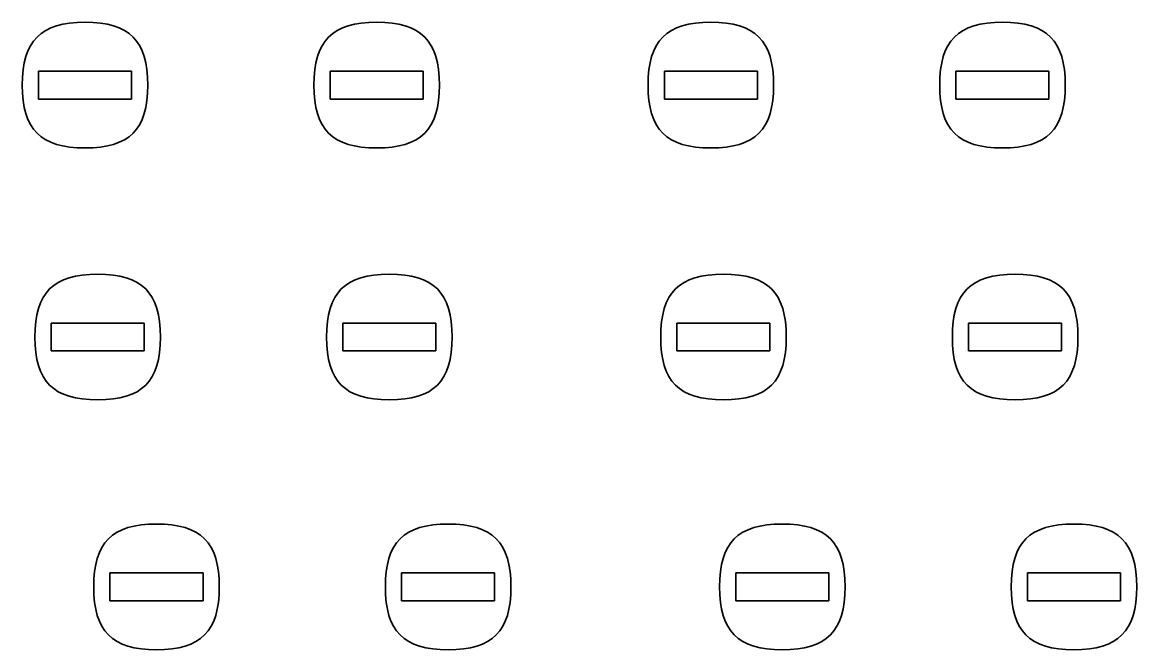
# Model space of a CAD drawing. Header units: centimetres. Extents: x -208 to 206, y -104 to 104.
# Drawn here: x -31.76 to -15.71, y 94.87 to 103.9 of the extents above; entities that cross this region are included whole.
import ezdxf

# ---------------------------------------------------------------- set-up
doc = ezdxf.new("R2010")
doc.units = ezdxf.units.CM
doc.header["$MEASUREMENT"] = 0
doc.layers.add('#Layer 1', color=7, linetype='Continuous')

msp = doc.modelspace()

# ---------------------------------------------------------------- linework, layer by layer
at = {"layer": '#Layer 1', "color": 250, "lineweight": 35}
for points in [[(-29.94815, 102.99706), (-29.94815, 103.63658), (-30.21292, 103.90135), (-30.85244, 103.90135), (-30.85244, 103.90135), (-31.49174, 103.90135), (-31.7565, 103.63658), (-31.7565, 102.99706), (-31.7565, 102.99706), (-31.7565, 102.35776), (-31.49174, 102.09277), (-30.85244, 102.09277), (-30.85244, 102.09277), (-30.21292, 102.09277), (-29.94815, 102.35776), (-29.94815, 102.99706)], [(-25.74793, 102.99706), (-25.74793, 103.63658), (-26.0127, 103.90135), (-26.65199, 103.90135), (-26.65199, 103.90135), (-27.29151, 103.90135), (-27.55628, 103.63658), (-27.55628, 102.99706), (-27.55628, 102.99706), (-27.55628, 102.35776), (-27.29151, 102.09277), (-26.65199, 102.09277), (-26.65199, 102.09277), (-26.0127, 102.09277), (-25.74793, 102.35776), (-25.74793, 102.99706)], [(-20.93484, 102.99706), (-20.93484, 103.63658), (-21.19983, 103.90135), (-21.83913, 103.90135), (-21.83913, 103.90135), (-22.47865, 103.90135), (-22.74342, 103.63658), (-22.74342, 102.99706), (-22.74342, 102.99706), (-22.74342, 102.35776), (-22.47865, 102.09277), (-21.83913, 102.09277), (-21.83913, 102.09277), (-21.19983, 102.09277), (-20.93484, 102.35776), (-20.93484, 102.99706)], [(-16.73462, 102.99706), (-16.73462, 103.63658), (-16.99961, 103.90135), (-17.6389, 103.90135), (-17.6389, 103.90135), (-18.27842, 103.90135), (-18.54319, 103.63658), (-18.54319, 102.99706), (-18.54319, 102.99706), (-18.54319, 102.35776), (-18.27842, 102.09277), (-17.6389, 102.09277), (-17.6389, 102.09277), (-16.99961, 102.09277), (-16.73462, 102.35776), (-16.73462, 102.99706)], [(-29.76626, 99.37005), (-29.76626, 100.00957), (-30.03103, 100.27434), (-30.67055, 100.27434), (-30.67055, 100.27434), (-31.30985, 100.27434), (-31.57484, 100.00957), (-31.57484, 99.37005), (-31.57484, 99.37005), (-31.57484, 98.73053), (-31.30985, 98.46576), (-30.67055, 98.46576), (-30.67055, 98.46576), (-30.03103, 98.46576), (-29.76626, 98.73053), (-29.76626, 99.37005)], [(-25.56582, 99.37005), (-25.56582, 100.00957), (-25.83081, 100.27434), (-26.47033, 100.27434), (-26.47033, 100.27434), (-27.10962, 100.27434), (-27.37439, 100.00957), (-27.37439, 99.37005), (-27.37439, 99.37005), (-27.37439, 98.73053), (-27.10962, 98.46576), (-26.47033, 98.46576), (-26.47033, 98.46576), (-25.83081, 98.46576), (-25.56582, 98.73053), (-25.56582, 99.37005)], [(-20.75318, 99.37005), (-20.75318, 100.00957), (-21.01794, 100.27434), (-21.65724, 100.27434), (-21.65724, 100.27434), (-22.29676, 100.27434), (-22.56153, 100.00957), (-22.56153, 99.37005), (-22.56153, 99.37005), (-22.56153, 98.73053), (-22.29676, 98.46576), (-21.65724, 98.46576), (-21.65724, 98.46576), (-21.01794, 98.46576), (-20.75318, 98.73053), (-20.75318, 99.37005)], [(-16.55273, 99.37005), (-16.55273, 100.00957), (-16.8175, 100.27434), (-17.45702, 100.27434), (-17.45702, 100.27434), (-18.09631, 100.27434), (-18.3613, 100.00957), (-18.3613, 99.37005), (-18.3613, 99.37005), (-18.3613, 98.73053), (-18.09631, 98.46576), (-17.45702, 98.46576), (-17.45702, 98.46576), (-16.8175, 98.46576), (-16.55273, 98.73053), (-16.55273, 99.37005)], [(-28.9191, 95.77284), (-28.9191, 96.41236), (-29.18409, 96.67712), (-29.82338, 96.67712), (-29.82338, 96.67712), (-30.4629, 96.67712), (-30.72767, 96.41236), (-30.72767, 95.77284), (-30.72767, 95.77284), (-30.72767, 95.13354), (-30.4629, 94.86877), (-29.82338, 94.86877), (-29.82338, 94.86877), (-29.18409, 94.86877), (-28.9191, 95.13354), (-28.9191, 95.77284)], [(-24.71887, 95.77284), (-24.71887, 96.41236), (-24.98386, 96.67712), (-25.62316, 96.67712), (-25.62316, 96.67712), (-26.26268, 96.67712), (-26.52745, 96.41236), (-26.52745, 95.77284), (-26.52745, 95.77284), (-26.52745, 95.13354), (-26.26268, 94.86877), (-25.62316, 94.86877), (-25.62316, 94.86877), (-24.98386, 94.86877), (-24.71887, 95.13354), (-24.71887, 95.77284)], [(-19.90601, 95.77284), (-19.90601, 96.41236), (-20.17078, 96.67712), (-20.8103, 96.67712), (-20.8103, 96.67712), (-21.44959, 96.67712), (-21.71458, 96.41236), (-21.71458, 95.77284), (-21.71458, 95.77284), (-21.71458, 95.13354), (-21.44959, 94.86877), (-20.8103, 94.86877), (-20.8103, 94.86877), (-20.17078, 94.86877), (-19.90601, 95.13354), (-19.90601, 95.77284)], [(-15.70578, 95.77284), (-15.70578, 96.41236), (-15.97055, 96.67712), (-16.61007, 96.67712), (-16.61007, 96.67712), (-17.24937, 96.67712), (-17.51436, 96.41236), (-17.51436, 95.77284), (-17.51436, 95.77284), (-17.51436, 95.13354), (-17.24937, 94.86877), (-16.61007, 94.86877), (-16.61007, 94.86877), (-15.97055, 94.86877), (-15.70578, 95.13354), (-15.70578, 95.77284)]]:
    msp.add_open_spline(points, degree=3, knots=[0, 0, 0, 0, 0.2, 0.2, 0.2, 0.2, 0.4, 0.4, 0.4, 0.4, 0.6, 0.6, 0.6, 0.6, 1, 1, 1, 1], dxfattribs=at)
for points in [[(-30.85244, 103.19799), (-30.85244, 103.19799), (-31.5222, 103.19799), (-31.5222, 103.19799)], [(-31.5222, 103.19799), (-31.5222, 103.19799), (-31.5222, 102.79613), (-31.5222, 102.79613)], [(-30.18246, 103.19799), (-30.18246, 103.19799), (-30.85244, 103.19799), (-30.85244, 103.19799)], [(-30.18246, 102.79613), (-30.18246, 102.79613), (-30.18246, 103.19799), (-30.18246, 103.19799)], [(-27.32198, 102.79613), (-27.32198, 102.79613), (-27.32198, 103.19799), (-27.32198, 103.19799)], [(-27.32198, 103.19799), (-27.32198, 103.19799), (-26.65199, 103.19799), (-26.65199, 103.19799)], [(-26.65199, 103.19799), (-26.65199, 103.19799), (-25.98223, 103.19799), (-25.98223, 103.19799)], [(-25.98223, 103.19799), (-25.98223, 103.19799), (-25.98223, 102.79613), (-25.98223, 102.79613)], [(-21.83913, 103.19799), (-21.83913, 103.19799), (-22.50889, 103.19799), (-22.50889, 103.19799)], [(-22.50889, 103.19799), (-22.50889, 103.19799), (-22.50889, 102.79613), (-22.50889, 102.79613)], [(-21.16937, 103.19799), (-21.16937, 103.19799), (-21.83913, 103.19799), (-21.83913, 103.19799)], [(-21.16937, 102.79613), (-21.16937, 102.79613), (-21.16937, 103.19799), (-21.16937, 103.19799)], [(-18.30866, 102.79613), (-18.30866, 102.79613), (-18.30866, 103.19799), (-18.30866, 103.19799)], [(-18.30866, 103.19799), (-18.30866, 103.19799), (-17.6389, 103.19799), (-17.6389, 103.19799)], [(-17.6389, 103.19799), (-17.6389, 103.19799), (-16.96914, 103.19799), (-16.96914, 103.19799)], [(-16.96914, 103.19799), (-16.96914, 103.19799), (-16.96914, 102.79613), (-16.96914, 102.79613)], [(-31.5222, 102.79613), (-31.5222, 102.79613), (-30.18246, 102.79613), (-30.18246, 102.79613)], [(-25.98223, 102.79613), (-25.98223, 102.79613), (-27.32198, 102.79613), (-27.32198, 102.79613)], [(-22.50889, 102.79613), (-22.50889, 102.79613), (-21.16937, 102.79613), (-21.16937, 102.79613)], [(-16.96914, 102.79613), (-16.96914, 102.79613), (-18.30866, 102.79613), (-18.30866, 102.79613)], [(-30.67055, 99.57098), (-30.67055, 99.57098), (-31.34031, 99.57098), (-31.34031, 99.57098)], [(-31.34031, 99.57098), (-31.34031, 99.57098), (-31.34031, 99.16912), (-31.34031, 99.16912)], [(-30.00057, 99.57098), (-30.00057, 99.57098), (-30.67055, 99.57098), (-30.67055, 99.57098)], [(-30.00057, 99.16912), (-30.00057, 99.16912), (-30.00057, 99.57098), (-30.00057, 99.57098)], [(-27.14009, 99.16912), (-27.14009, 99.16912), (-27.14009, 99.57098), (-27.14009, 99.57098)], [(-27.14009, 99.57098), (-27.14009, 99.57098), (-26.47033, 99.57098), (-26.47033, 99.57098)], [(-26.47033, 99.57098), (-26.47033, 99.57098), (-25.80034, 99.57098), (-25.80034, 99.57098)], [(-25.80034, 99.57098), (-25.80034, 99.57098), (-25.80034, 99.16912), (-25.80034, 99.16912)], [(-21.65724, 99.57098), (-21.65724, 99.57098), (-22.327, 99.57098), (-22.327, 99.57098)], [(-22.327, 99.57098), (-22.327, 99.57098), (-22.327, 99.16912), (-22.327, 99.16912)], [(-20.98748, 99.57098), (-20.98748, 99.57098), (-21.65724, 99.57098), (-21.65724, 99.57098)], [(-20.98748, 99.16912), (-20.98748, 99.16912), (-20.98748, 99.57098), (-20.98748, 99.57098)], [(-18.12678, 99.16912), (-18.12678, 99.16912), (-18.12678, 99.57098), (-18.12678, 99.57098)], [(-18.12678, 99.57098), (-18.12678, 99.57098), (-17.45702, 99.57098), (-17.45702, 99.57098)], [(-17.45702, 99.57098), (-17.45702, 99.57098), (-16.78726, 99.57098), (-16.78726, 99.57098)], [(-16.78726, 99.57098), (-16.78726, 99.57098), (-16.78726, 99.16912), (-16.78726, 99.16912)], [(-31.34031, 99.16912), (-31.34031, 99.16912), (-30.00057, 99.16912), (-30.00057, 99.16912)], [(-25.80034, 99.16912), (-25.80034, 99.16912), (-27.14009, 99.16912), (-27.14009, 99.16912)], [(-22.327, 99.16912), (-22.327, 99.16912), (-20.98748, 99.16912), (-20.98748, 99.16912)], [(-16.78726, 99.16912), (-16.78726, 99.16912), (-18.12678, 99.16912), (-18.12678, 99.16912)], [(-29.82338, 95.97376), (-29.82338, 95.97376), (-30.49337, 95.97376), (-30.49337, 95.97376)], [(-30.49337, 95.97376), (-30.49337, 95.97376), (-30.49337, 95.57191), (-30.49337, 95.57191)], [(-29.15362, 95.97376), (-29.15362, 95.97376), (-29.82338, 95.97376), (-29.82338, 95.97376)], [(-29.15362, 95.57191), (-29.15362, 95.57191), (-29.15362, 95.97376), (-29.15362, 95.97376)], [(-26.29292, 95.57191), (-26.29292, 95.57191), (-26.29292, 95.97376), (-26.29292, 95.97376)], [(-26.29292, 95.97376), (-26.29292, 95.97376), (-25.62316, 95.97376), (-25.62316, 95.97376)], [(-25.62316, 95.97376), (-25.62316, 95.97376), (-24.9534, 95.97376), (-24.9534, 95.97376)], [(-24.9534, 95.97376), (-24.9534, 95.97376), (-24.9534, 95.57191), (-24.9534, 95.57191)], [(-20.8103, 95.97376), (-20.8103, 95.97376), (-21.48006, 95.97376), (-21.48006, 95.97376)], [(-21.48006, 95.97376), (-21.48006, 95.97376), (-21.48006, 95.57191), (-21.48006, 95.57191)], [(-20.14031, 95.97376), (-20.14031, 95.97376), (-20.8103, 95.97376), (-20.8103, 95.97376)], [(-20.14031, 95.57191), (-20.14031, 95.57191), (-20.14031, 95.97376), (-20.14031, 95.97376)], [(-17.27983, 95.57191), (-17.27983, 95.57191), (-17.27983, 95.97376), (-17.27983, 95.97376)], [(-17.27983, 95.97376), (-17.27983, 95.97376), (-16.61007, 95.97376), (-16.61007, 95.97376)], [(-16.61007, 95.97376), (-16.61007, 95.97376), (-15.94009, 95.97376), (-15.94009, 95.97376)], [(-15.94009, 95.97376), (-15.94009, 95.97376), (-15.94009, 95.57191), (-15.94009, 95.57191)], [(-30.49337, 95.57191), (-30.49337, 95.57191), (-29.15362, 95.57191), (-29.15362, 95.57191)], [(-24.9534, 95.57191), (-24.9534, 95.57191), (-26.29292, 95.57191), (-26.29292, 95.57191)], [(-21.48006, 95.57191), (-21.48006, 95.57191), (-20.14031, 95.57191), (-20.14031, 95.57191)], [(-15.94009, 95.57191), (-15.94009, 95.57191), (-17.27983, 95.57191), (-17.27983, 95.57191)]]:
    msp.add_open_spline(points, degree=3, dxfattribs=at)

doc.saveas('drawing.dxf')
